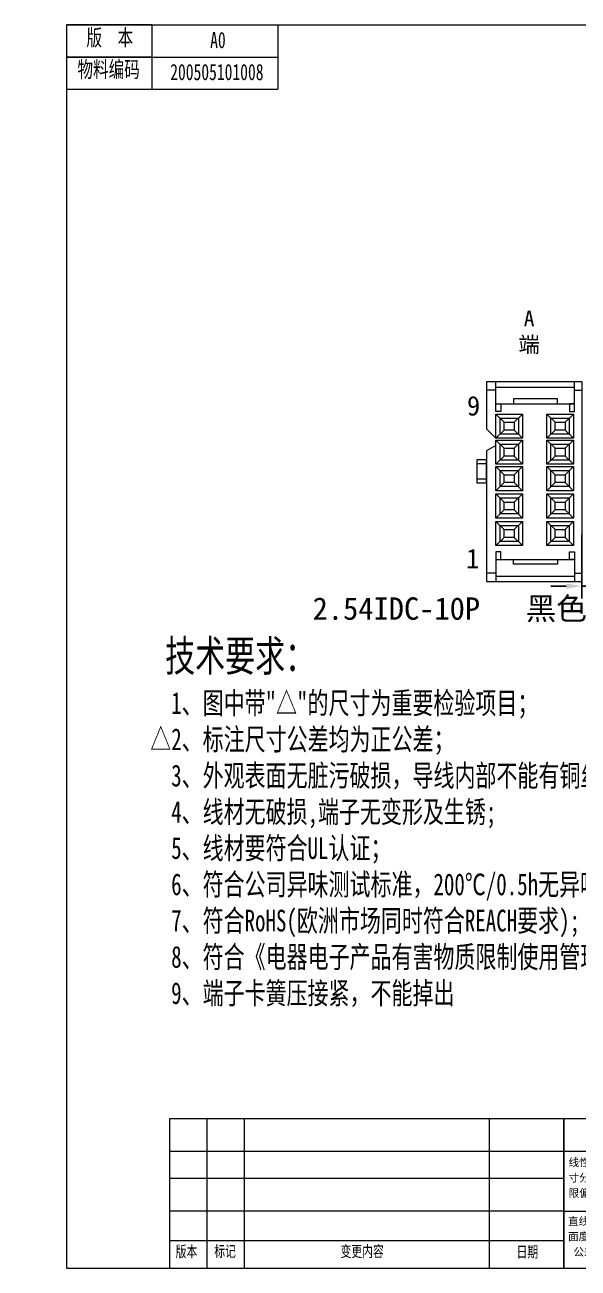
# Model space of a CAD drawing. Header units: millimetres. Extents: x -293 to 5666, y -3485 to 352.
# Drawn here: x 405.9 to 494.9, y -912.2 to -712.2 of the extents above; entities that cross this region are included whole.
import ezdxf

# ---------------------------------------------------------------- set-up
doc = ezdxf.new("R2010")
doc.units = ezdxf.units.MM
doc.header["$PDSIZE"] = -1
doc.layers.get('0').update_dxf_attribs({"lineweight": 18})
doc.styles.add('SLDTEXTSTYLE0', font='')
doc.styles.add('SLDTEXTSTYLE1', font='')
doc.styles.add('SLDTEXTSTYLE26', font='txt.shx', dxfattribs={"width": 0.6, "bigfont": 'bigfont.shx'})
doc.styles.get("Standard").update_dxf_attribs({"font": ''})
doc.styles.get('SLDTEXTSTYLE0').set_extended_font_data('汉仪长仿宋体')
doc.styles.get('SLDTEXTSTYLE1').set_extended_font_data('汉仪长仿宋体')
doc.styles.get('Standard').set_extended_font_data('FangSong')
doc.dimstyles.new('ISO-25', dxfattribs={"dimtxt": 2.5, "dimasz": 2.5, "dimexe": 1.25, "dimexo": 0.625, "dimtad": 1, "dimtxsty": 'Standard', "dimcen": 2.5, "dimdle": 5, "dimadec": 0, "dimazin": 0, "dimtfac": 1, "dimtmove": 0, "dimatfit": 3, "dimfxl": 1, "dimarcsym": 0})

# ---------------------------------------------------------------- blocks, each defined once
blk = doc.blocks.new('*D1131')
at = {"color": 0, "lineweight": -2, "transparency": 16777216}
for p, q in [((495.5, -794.25), (495.5, -804.53)), ((502.01, -794.25), (502.01, -804.53)), ((493, -802.53), (490.5, -802.53)), ((495.5, -802.53), (502.01, -802.53)), ((507.01, -802.53), (504.51, -802.53)), ((523.3, -802.53), (507.01, -802.53))]:
    blk.add_line(p, q, dxfattribs=at)
at = {"color": 0, "transparency": 16777216}
for points in [[(493, -802.95), (493, -802.11), (495.5, -802.53)], [(504.51, -802.11), (504.51, -802.95), (502.01, -802.53)]]:
    blk.add_solid(points, dxfattribs=at)
at = {"layer": 'Defpoints', "color": 0, "transparency": 16777216}
for p in [(495.5, -794.25), (502.01, -794.25), (502.01, -802.53)]:
    blk.add_point(p, dxfattribs=at)
at = {"color": 0, "transparency": 16777216, "insert": (515.92, -799.24), "char_height": 3.5, "attachment_point": 5}
blk.add_mtext('\\A1;10+2mm', dxfattribs=at)

msp = doc.modelspace()

# ---------------------------------------------------------------- linework, layer by layer
at = {"lineweight": 13}
for p, q in [((426.3341, -712.2494), (412.5841, -712.2494)), ((426.3341, -712.2494), (426.3341, -717.4233)), ((426.3341, -717.4233), (412.5841, -717.4233))]:
    msp.add_line(p, q, dxfattribs=at)
at = {"color": 7, "lineweight": 13}
for p, q in [((412.5841, -712.2494), (689.5841, -712.2494)), ((426.3341, -712.2494), (426.3341, -722.5686)), ((446.5773, -712.2494), (446.5773, -722.5686)), ((412.5841, -717.4233), (446.5773, -717.4233)), ((412.5841, -722.5686), (446.5773, -722.5686)), ((429.1849, -888.2494), (429.1849, -912.2494)), ((554.5841, -888.2494), (429.1849, -888.2494)), ((435.1849, -888.2494), (435.1849, -912.2494)), ((441.1849, -888.2494), (441.1849, -912.2494)), ((480.5984, -888.2494), (480.5984, -912.2494)), ((492.5841, -912.2494), (492.5841, -888.2494)), ((492.5841, -888.2494), (492.5841, -912.2494)), ((554.5841, -893.4706), (429.1849, -893.4706)), ((492.5841, -897.8494), (429.1849, -897.8494)), ((492.5841, -903.0706), (554.5841, -903.0706)), ((492.5841, -907.8706), (429.1849, -907.8706)), ((412.5841, -912.2494), (689.5841, -912.2494)), ((429.1849, -912.2494), (492.5841, -912.2494))]:
    msp.add_line(p, q, dxfattribs=at)
at = {"lineweight": 15}
for p, q in [((481.682, -774.8539), (482.9956, -776.1675)), ((484.6333, -776.1675), (485.9468, -774.8539)), ((485.9468, -774.8539), (485.9468, -778.7468)), ((489.872, -774.8539), (491.1856, -776.1675)), ((492.8233, -776.1675), (494.1368, -774.8539)), ((494.1368, -774.8539), (494.1368, -778.7468)), ((481.682, -778.7468), (480.178, -777.2428)), ((481.682, -778.7468), (482.9956, -777.4332)), ((482.9956, -776.1675), (484.6333, -776.1675)), ((484.6333, -777.4332), (485.9468, -778.7468)), ((489.872, -778.7468), (491.1856, -777.4332)), ((491.1856, -776.1675), (492.8233, -776.1675)), ((492.8233, -777.4332), (494.1368, -778.7468)), ((481.682, -779.895), (480.178, -780.7645)), ((481.682, -779.0513), (482.9956, -780.3648)), ((484.6333, -780.3648), (485.9468, -779.0513)), ((485.9468, -779.0513), (485.9468, -782.9441)), ((489.872, -779.0513), (491.1856, -780.3648)), ((492.8233, -780.3648), (494.1368, -779.0513)), ((494.1368, -779.0513), (494.1368, -782.9441)), ((481.682, -782.9441), (482.9956, -781.6306)), ((482.9956, -780.3648), (484.6333, -780.3648)), ((484.6333, -781.6306), (485.9468, -782.9441)), ((489.872, -782.9441), (491.1856, -781.6306)), ((491.1856, -780.3648), (492.8233, -780.3648)), ((492.8233, -781.6306), (494.1368, -782.9441)), ((478.6323, -782.8285), (480.178, -782.8285)), ((481.682, -783.3002), (482.9956, -784.6137)), ((481.682, -783.3002), (482.9956, -784.6137)), ((484.6333, -784.6137), (485.9468, -783.3002)), ((484.6333, -784.6137), (485.9468, -783.3002)), ((485.9468, -783.3002), (485.9468, -787.193)), ((485.9468, -783.3002), (485.9468, -787.193)), ((489.872, -783.3002), (491.1856, -784.6137)), ((489.872, -783.3002), (491.1856, -784.6137)), ((492.8233, -784.6137), (494.1368, -783.3002)), ((492.8233, -784.6137), (494.1368, -783.3002)), ((494.1368, -783.3002), (494.1368, -787.193)), ((494.1368, -783.3002), (494.1368, -787.193)), ((478.6323, -785.2906), (480.178, -785.2906)), ((481.682, -787.193), (482.9956, -785.8795)), ((481.682, -787.193), (482.9956, -785.8795)), ((482.9956, -784.6137), (484.6333, -784.6137)), ((482.9956, -784.6137), (484.6333, -784.6137)), ((484.6333, -785.8795), (485.9468, -787.193)), ((484.6333, -785.8795), (485.9468, -787.193)), ((489.872, -787.193), (491.1856, -785.8795)), ((489.872, -787.193), (491.1856, -785.8795)), ((491.1856, -784.6137), (492.8233, -784.6137)), ((491.1856, -784.6137), (492.8233, -784.6137)), ((492.8233, -785.8795), (494.1368, -787.193)), ((492.8233, -785.8795), (494.1368, -787.193)), ((481.682, -787.693), (482.9956, -789.0065)), ((481.682, -787.693), (482.9956, -789.0065)), ((481.682, -787.693), (482.9956, -789.0065)), ((484.6333, -789.0065), (485.9468, -787.693)), ((484.6333, -789.0065), (485.9468, -787.693)), ((484.6333, -789.0065), (485.9468, -787.693)), ((485.9468, -787.693), (485.9468, -791.5858)), ((485.9468, -787.693), (485.9468, -791.5858)), ((485.9468, -787.693), (485.9468, -791.5858)), ((489.872, -787.693), (491.1856, -789.0065)), ((489.872, -787.693), (491.1856, -789.0065)), ((489.872, -787.693), (491.1856, -789.0065)), ((492.8233, -789.0065), (494.1368, -787.693)), ((492.8233, -789.0065), (494.1368, -787.693)), ((492.8233, -789.0065), (494.1368, -787.693)), ((494.1368, -787.693), (494.1368, -791.5858)), ((494.1368, -787.693), (494.1368, -791.5858)), ((494.1368, -787.693), (494.1368, -791.5858)), ((482.9956, -789.0065), (484.6333, -789.0065)), ((482.9956, -789.0065), (484.6333, -789.0065)), ((482.9956, -789.0065), (484.6333, -789.0065)), ((491.1856, -789.0065), (492.8233, -789.0065)), ((491.1856, -789.0065), (492.8233, -789.0065)), ((491.1856, -789.0065), (492.8233, -789.0065)), ((481.682, -791.5858), (482.9956, -790.2723)), ((481.682, -791.5858), (482.9956, -790.2723)), ((481.682, -791.5858), (482.9956, -790.2723)), ((484.6333, -790.2723), (485.9468, -791.5858)), ((484.6333, -790.2723), (485.9468, -791.5858)), ((484.6333, -790.2723), (485.9468, -791.5858)), ((489.872, -791.5858), (491.1856, -790.2723)), ((489.872, -791.5858), (491.1856, -790.2723)), ((489.872, -791.5858), (491.1856, -790.2723)), ((492.8233, -790.2723), (494.1368, -791.5858)), ((492.8233, -790.2723), (494.1368, -791.5858)), ((492.8233, -790.2723), (494.1368, -791.5858)), ((481.682, -792.1261), (482.9956, -793.4396)), ((482.9956, -793.4396), (484.6333, -793.4396)), ((484.6333, -793.4396), (485.9468, -792.1261)), ((485.9468, -792.1261), (485.9468, -796.0189)), ((489.872, -792.1261), (491.1856, -793.4396)), ((491.1856, -793.4396), (492.8233, -793.4396)), ((492.8233, -793.4396), (494.1368, -792.1261)), ((494.1368, -792.1261), (494.1368, -796.0189)), ((481.682, -796.0189), (482.9956, -794.7054)), ((484.6333, -794.7054), (485.9468, -796.0189)), ((489.872, -796.0189), (491.1856, -794.7054)), ((492.8233, -794.7054), (494.1368, -796.0189))]:
    msp.add_line(p, q, dxfattribs=at)
at = {"color": 7, "linetype": 'Continuous', "lineweight": 13}
msp.add_line((492.5841, -903.0706), (429.1849, -903.0706), dxfattribs=at)
at = {"lineweight": 15}
for points in [[(480.178, -801.7825), (495.5302, -801.7825), (495.5302, -769.66), (480.178, -769.66), (480.178, -777.2428)], [(481.6492, -773.208), (481.6492, -769.66)], [(482.4465, -773.208), (494.2951, -773.208), (494.2951, -769.66)], [(481.6492, -771.0085), (480.178, -771.0085)], [(481.6492, -770.5105), (494.2951, -770.5105)], [(494.2951, -771.0085), (495.5302, -771.0085)], [(480.178, -780.7645), (480.178, -801.7825)], [(481.6492, -798.2345), (481.6492, -801.7825)], [(482.4465, -798.2345), (494.2951, -798.2345), (494.2951, -801.7825)], [(481.6492, -800.434), (480.178, -800.434)], [(481.6492, -800.9321), (494.2951, -800.9321)], [(494.2951, -800.434), (495.5302, -800.434)]]:
    msp.add_lwpolyline(points, dxfattribs=at)
for points in [[(481.6492, -773.208), (482.4465, -773.208), (482.4465, -774.4283), (481.6492, -774.4283)], [(484.4829, -773.208), (491.5922, -773.208), (491.5922, -772.4135), (484.4829, -772.4135)], [(494.2951, -773.208), (493.4979, -773.208), (493.4979, -774.4283), (494.2951, -774.4283)], [(481.682, -774.8539), (485.9468, -774.8539), (485.9468, -778.7468), (481.682, -778.7468)], [(482.3388, -775.5107), (485.2901, -775.5107), (485.2901, -778.09), (482.3388, -778.09)], [(489.872, -774.8539), (494.1368, -774.8539), (494.1368, -778.7468), (489.872, -778.7468)], [(490.5288, -775.5107), (493.4801, -775.5107), (493.4801, -778.09), (490.5288, -778.09)], [(482.9956, -776.1675), (484.6333, -776.1675), (484.6333, -777.4332), (482.9956, -777.4332)], [(491.1856, -776.1675), (492.8233, -776.1675), (492.8233, -777.4332), (491.1856, -777.4332)], [(481.682, -779.0513), (485.9468, -779.0513), (485.9468, -782.9441), (481.682, -782.9441)], [(482.3388, -779.7081), (485.2901, -779.7081), (485.2901, -782.2874), (482.3388, -782.2874)], [(489.872, -779.0513), (494.1368, -779.0513), (494.1368, -782.9441), (489.872, -782.9441)], [(490.5288, -779.7081), (493.4801, -779.7081), (493.4801, -782.2874), (490.5288, -782.2874)], [(482.9956, -780.3648), (484.6333, -780.3648), (484.6333, -781.6306), (482.9956, -781.6306)], [(491.1856, -780.3648), (492.8233, -780.3648), (492.8233, -781.6306), (491.1856, -781.6306)], [(480.178, -782.1981), (478.6323, -782.1981), (478.6323, -785.9032), (480.178, -785.9032)], [(481.682, -783.3002), (485.9468, -783.3002), (485.9468, -787.193), (481.682, -787.193)], [(481.682, -783.3002), (485.9468, -783.3002), (485.9468, -787.193), (481.682, -787.193)], [(482.3388, -783.957), (485.2901, -783.957), (485.2901, -786.5363), (482.3388, -786.5363)], [(482.3388, -783.957), (485.2901, -783.957), (485.2901, -786.5363), (482.3388, -786.5363)], [(489.872, -783.3002), (494.1368, -783.3002), (494.1368, -787.193), (489.872, -787.193)], [(489.872, -783.3002), (494.1368, -783.3002), (494.1368, -787.193), (489.872, -787.193)], [(490.5288, -783.957), (493.4801, -783.957), (493.4801, -786.5363), (490.5288, -786.5363)], [(490.5288, -783.957), (493.4801, -783.957), (493.4801, -786.5363), (490.5288, -786.5363)], [(482.9956, -784.6137), (484.6333, -784.6137), (484.6333, -785.8795), (482.9956, -785.8795)], [(482.9956, -784.6137), (484.6333, -784.6137), (484.6333, -785.8795), (482.9956, -785.8795)], [(491.1856, -784.6137), (492.8233, -784.6137), (492.8233, -785.8795), (491.1856, -785.8795)], [(491.1856, -784.6137), (492.8233, -784.6137), (492.8233, -785.8795), (491.1856, -785.8795)], [(481.682, -787.693), (485.9468, -787.693), (485.9468, -791.5858), (481.682, -791.5858)], [(481.682, -787.693), (485.9468, -787.693), (485.9468, -791.5858), (481.682, -791.5858)], [(481.682, -787.693), (485.9468, -787.693), (485.9468, -791.5858), (481.682, -791.5858)], [(489.872, -787.693), (494.1368, -787.693), (494.1368, -791.5858), (489.872, -791.5858)], [(489.872, -787.693), (494.1368, -787.693), (494.1368, -791.5858), (489.872, -791.5858)], [(489.872, -787.693), (494.1368, -787.693), (494.1368, -791.5858), (489.872, -791.5858)], [(482.3388, -788.3498), (485.2901, -788.3498), (485.2901, -790.9291), (482.3388, -790.9291)], [(482.3388, -788.3498), (485.2901, -788.3498), (485.2901, -790.9291), (482.3388, -790.9291)], [(482.3388, -788.3498), (485.2901, -788.3498), (485.2901, -790.9291), (482.3388, -790.9291)], [(482.9956, -789.0065), (484.6333, -789.0065), (484.6333, -790.2723), (482.9956, -790.2723)], [(482.9956, -789.0065), (484.6333, -789.0065), (484.6333, -790.2723), (482.9956, -790.2723)], [(482.9956, -789.0065), (484.6333, -789.0065), (484.6333, -790.2723), (482.9956, -790.2723)], [(490.5288, -788.3498), (493.4801, -788.3498), (493.4801, -790.9291), (490.5288, -790.9291)], [(490.5288, -788.3498), (493.4801, -788.3498), (493.4801, -790.9291), (490.5288, -790.9291)], [(490.5288, -788.3498), (493.4801, -788.3498), (493.4801, -790.9291), (490.5288, -790.9291)], [(491.1856, -789.0065), (492.8233, -789.0065), (492.8233, -790.2723), (491.1856, -790.2723)], [(491.1856, -789.0065), (492.8233, -789.0065), (492.8233, -790.2723), (491.1856, -790.2723)], [(491.1856, -789.0065), (492.8233, -789.0065), (492.8233, -790.2723), (491.1856, -790.2723)], [(481.682, -792.1261), (485.9468, -792.1261), (485.9468, -796.0189), (481.682, -796.0189)], [(482.3388, -792.7829), (485.2901, -792.7829), (485.2901, -795.3622), (482.3388, -795.3622)], [(482.9956, -793.4396), (484.6333, -793.4396), (484.6333, -794.7054), (482.9956, -794.7054)], [(489.872, -792.1261), (494.1368, -792.1261), (494.1368, -796.0189), (489.872, -796.0189)], [(490.5288, -792.7829), (493.4801, -792.7829), (493.4801, -795.3622), (490.5288, -795.3622)], [(491.1856, -793.4396), (492.8233, -793.4396), (492.8233, -794.7054), (491.1856, -794.7054)], [(481.6492, -798.2345), (482.4465, -798.2345), (482.4465, -797.0143), (481.6492, -797.0143)], [(494.2951, -798.2345), (493.4979, -798.2345), (493.4979, -797.0143), (494.2951, -797.0143)], [(484.4829, -798.2345), (491.5922, -798.2345), (491.5922, -799.029), (484.4829, -799.029)]]:
    msp.add_lwpolyline(points, close=True, dxfattribs=at)

# ---------------------------------------------------------------- texts
for s, insert, char_height, attachment_point, style in [('{\\fFangSong|b0|i0|c134|p49;\\W0.707;版  本}', (415.823, -712.9913), 2.6, 1, 'SLDTEXTSTYLE26'), ('{\\fFangSong|b0|i0|c134|p49;\\W0.707;A0}', (436.9653, -713.3867), 2.6, 2, 'SLDTEXTSTYLE1'), ('{\\fFangSong|b0|i0|c134|p49;\\W0.707;物料编码}', (414.3721, -718.1016), 2.6, 1, 'SLDTEXTSTYLE0'), ('{\\fFangSong|b0|i0|c134|p49;\\W0.707;200505101008}', (436.794, -718.5357), 2.6, 2, 'SLDTEXTSTYLE1'), ('{\\fFangSong|b0|i0|c134|p49;\\W0.707;版本}', (430.1714, -908.6729), 1.8, 1, 'SLDTEXTSTYLE0'), ('{\\fFangSong|b0|i0|c134|p49;\\W0.707;标记}', (436.3813, -908.6234), 1.8, 1, 'SLDTEXTSTYLE0'), ('{\\fFangSong|b0|i0|c134|p49;\\W0.707;变更内容}', (456.6936, -908.6447), 1.8, 1, 'SLDTEXTSTYLE0'), ('{\\fFangSong|b0|i0|c134|p49;\\W0.707;日期}', (484.9995, -908.7353), 1.8, 1, 'SLDTEXTSTYLE0')]:
    msp.add_mtext(s, dxfattribs=dict(insert=insert, char_height=char_height, attachment_point=attachment_point, style=style))
at = {"lineweight": 35, "insert": (549.7488, -728.9918), "char_height": 10, "width": 183.457219, "attachment_point": 5, "bg_fill": 2}
msp.add_mtext('{\\C1;屏幕线2}', dxfattribs=at)
at = {"lineweight": 15}
for s, width, gutter_width, insert, char_height, attachment_point in [('A端', 4.263651, 7, (487.0177, -761.7006), 2.52, 5), ('9', 0.928694, 0.7, (477.0192, -771.9437), 3.15, 1), ('1', 0.928694, 0.7, (476.8643, -796.5474), 3.15, 1)]:
    msp.add_mtext_dynamic_manual_height_columns(s, width=width, gutter_width=gutter_width, heights=[0], dxfattribs=dict(at, insert=insert, char_height=char_height, attachment_point=attachment_point))
at = {"lineweight": 15, "insert": (452.1956, -804.3465), "char_height": 3.6, "width": 82.497598, "attachment_point": 1}
msp.add_mtext('2.54IDC-10P   {\\fSimSun|b0|i0|c255|p46;黑色}', dxfattribs=at)
at = {"lineweight": 13, "insert": (426.0794, -811.2518), "char_height": 5, "width": 145.804102, "attachment_point": 1}
msp.add_mtext('{\\W0.707;\\C0; 技术要求：\\P\\H0.7x;  1、图中带"△"的尺寸为重要检验项目；\\P△2、标注尺寸公差均为正公差；\\P  3、外观表面无脏污破损，导线内部不能有铜丝折断现象；\\P  4、线材无破损,端子无变形及生锈;\\P  5、线材要符合UL认证；\\P  6、符合公司异味测试标准，200℃/0.5h无异味；\\P  7、符合RoHS(欧洲市场同时符合REACH要求);\\P  8、符合《电器电子产品有害物质限制使用管理办法》；\\P  9\\fFangSong|b0|i0|c134|p49;、端子卡簧压接紧，不能掉出}', dxfattribs=at)
at = {"color": 3, "lineweight": 5, "insert": (370.1378, -882.6775), "char_height": 2.5, "width": 89.666473, "attachment_point": 1, "bg_fill": 2}
msp.add_mtext('单位', dxfattribs=at)
at = {"color": 0, "linetype": 'Continuous', "lineweight": 35, "char_height": 1.25, "attachment_point": 2, "style": 'SLDTEXTSTYLE0'}
for s, insert, width in [('线性基本尺', (497.6212, -894.6187), 18.100139), ('寸分段的极', (497.6246, -897.0881), 18.048834), ('限偏差数值', (497.6246, -899.5576), 17.7564), ('直线度和平', (497.5397, -904.0822), 17.859009), ('面度的未注', (497.5397, -906.5516), 17.977008), ('公差值', (496.72, -909.021), 10.681544)]:
    msp.add_mtext(s, dxfattribs=dict(at, insert=insert, width=width))

# ---------------------------------------------------------------- dimensions: what is measured, and where the dimension line sits
at = {"color": 0}
dim = msp.add_linear_dim(base=(502.0115, -802.5298), p1=(495.5035, -794.246), p2=(502.0115, -794.246), text='10+2mm', dimstyle='ISO-25', override={"dimtxt": 3.5, "dimexe": 2, "dimexo": 0, "dimgap": 1.524, "dimtih": 1, "dimtoh": 1, "dimzin": 0, "dimtxsty": 'Standard', "dimadec": 2, "dimtolj": 1}, dxfattribs=at)
dim.commit()
dim.dimension.update_dxf_attribs({"geometry": '*D1131', "text_midpoint": (515.9155, -802.5298), "dimtype": 160})

# ---------------------------------------------------------------- next in the draw order: texts
at = {"color": 3, "lineweight": 5, "insert": (356.6545, -882.9684), "char_height": 2.5, "width": 89.666473, "attachment_point": 1, "bg_fill": 2}
msp.add_mtext('数量', dxfattribs=at)

# ---------------------------------------------------------------- next in the draw order: linework, layer by layer
at = {"color": 7, "lineweight": 13}
msp.add_line((412.5841, -712.2494), (412.5841, -912.2494), dxfattribs=at)

doc.saveas('drawing.dxf')
